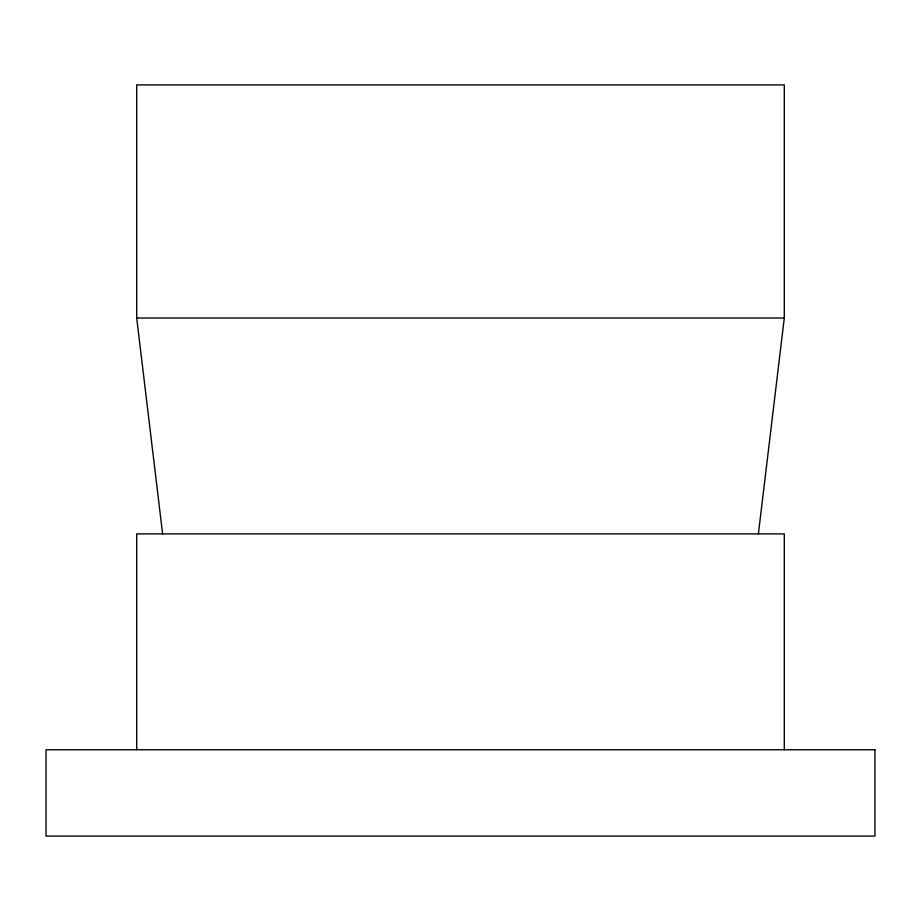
<?xml version="1.0" encoding="UTF-8"?>
<svg xmlns="http://www.w3.org/2000/svg" width="921" height="921" viewBox="0 0 921 921"><rect width="100%" height="100%" fill="white"/><g stroke="black" fill="none" stroke-linecap="round" stroke-linejoin="round"><path stroke-width="1.38" d="M758.386 533.892L784.289 318.033L784.289 84.905L136.711 84.905L136.711 318.033L162.614 533.892M136.711 318.033L784.289 318.033M784.289 749.752L784.289 533.892L136.711 533.892L136.711 749.752M874.95 749.752L46.05 749.752L46.05 836.095L874.95 836.095L874.95 749.752"/></g></svg>
